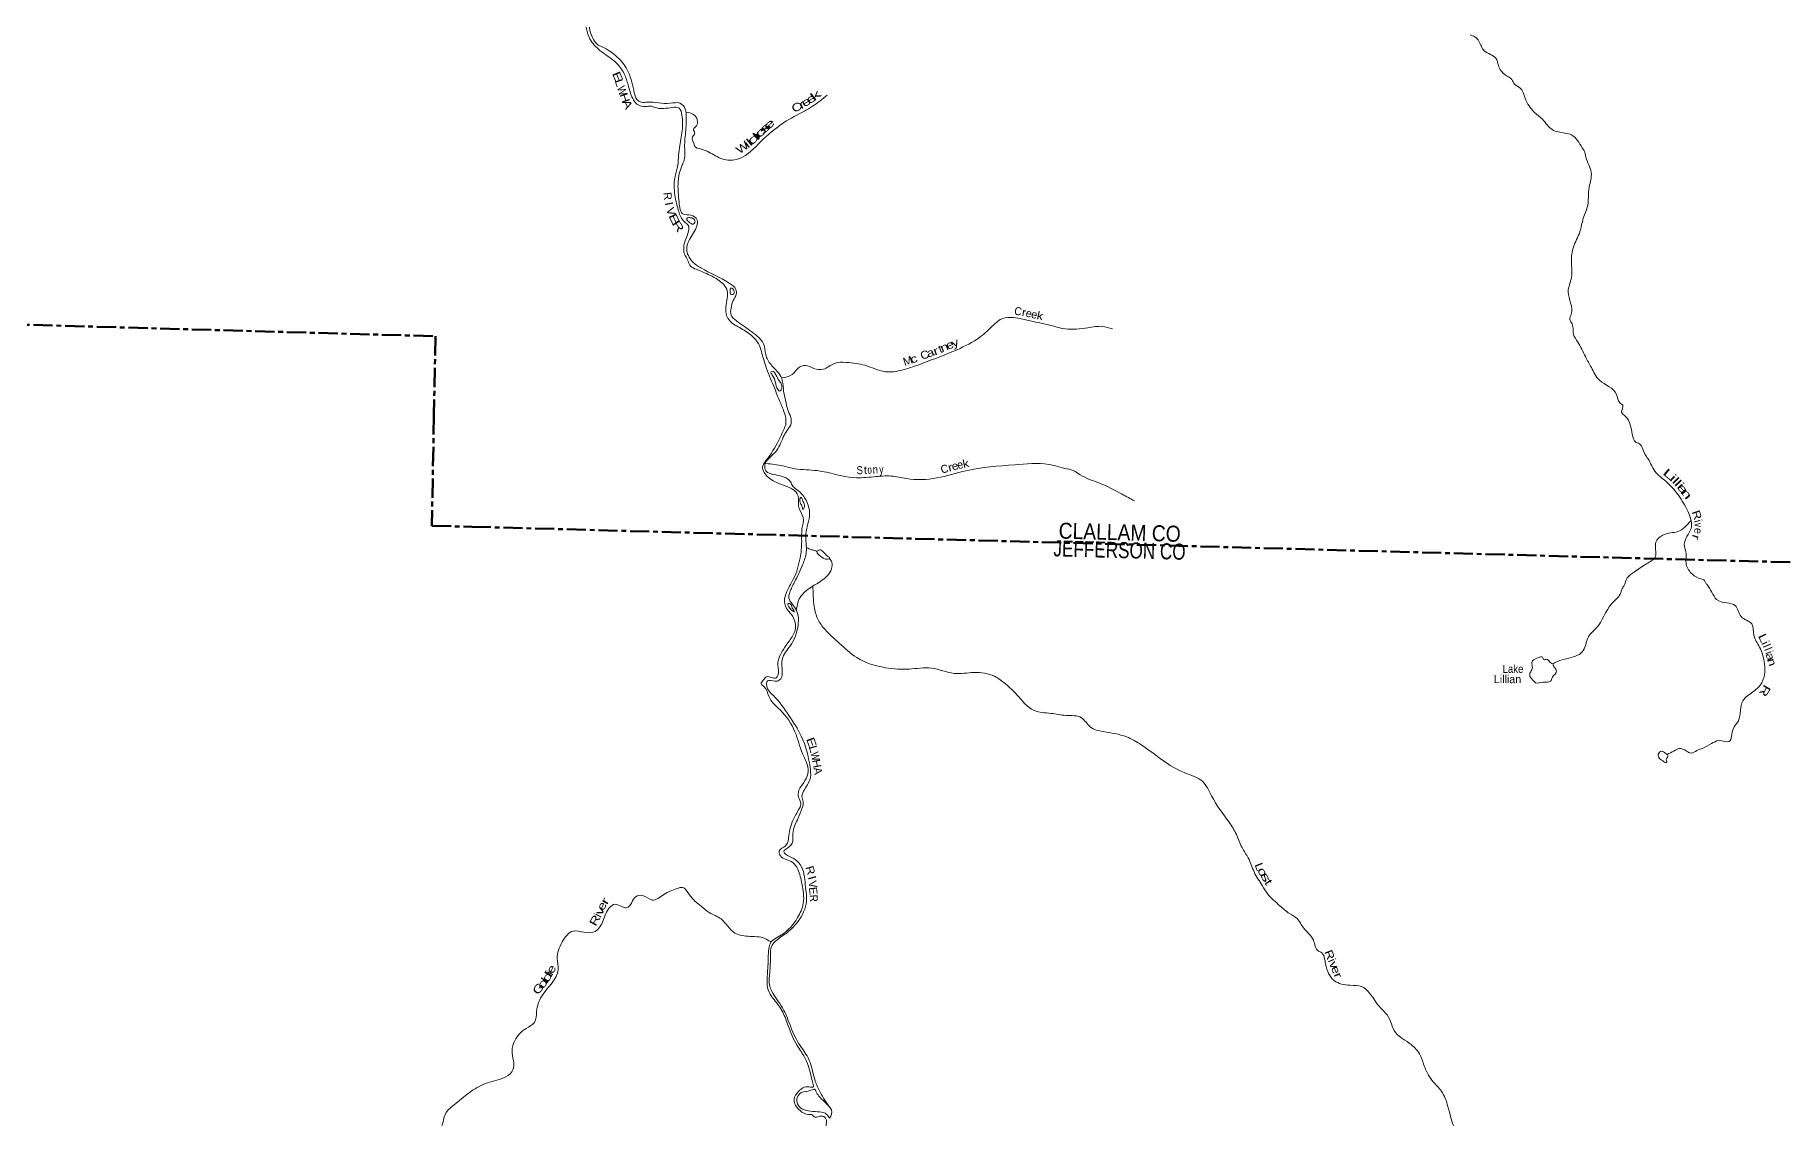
# Model space of a CAD drawing. Header units: feet. Extents: x -745759 to -493183, y 5472 to 195788.
# Drawn here: x -628705 to -585019, y 128614 to 155689 of the extents above; entities that cross this region are included whole.
import ezdxf
from ezdxf.enums import TextEntityAlignment as Align

# ---------------------------------------------------------------- set-up
doc = ezdxf.new("R2010")
doc.units = ezdxf.units.FT
doc.header["$LTSCALE"] = 80
doc.linetypes.add('LONG_DASH_SHORT_DASH', pattern=[9.9, 6, -1.2, 1.5, -1.2])
doc.layers.add('11', color=7, linetype='LONG_DASH_SHORT_DASH', lineweight=60)
doc.layers.add('39', color=7, linetype='Continuous', lineweight=13)
doc.layers.add('12', color=7, linetype='Continuous')
doc.layers.add('41', color=7, linetype='Continuous')

msp = doc.modelspace()

# ---------------------------------------------------------------- linework, layer by layer
at = {"layer": '11'}
for p, q in [((-617789.86, 143395.52), (-586907.74, 142560.9)), ((-586907.74, 142560.93), (-556015.42, 141800.08))]:
    msp.add_line(p, q, dxfattribs=at)
for points in [[(-648534.38, 148993.7), (-618695.88, 148157.83), (-618733.81, 146182.2)], [(-618733.81, 146182.2), (-618786.89, 143416.67), (-617789.86, 143395.53)]]:
    msp.add_lwpolyline(points, dxfattribs=at)
at = {"layer": '39'}
for points in [[(-617299.38, 161319.12), (-616852.31, 160534.65), (-616726, 160372.18), (-616273.84, 159955.96), (-616047.28, 159783.02), (-615795.79, 159631.5), (-615626.19, 159260.32), (-615616.45, 159063.99), (-615568.3, 158931.1), (-615431.94, 158716.58), (-615344.03, 158440.97), (-615171.98, 158021.21), (-615175.37, 157855.62), (-615274.65, 157598.11), (-615261.55, 157504.74), (-615153.87, 157339.63), (-614894.81, 156925.18), (-614809.84, 156621.37), (-614778.07, 156357.65), (-614795.55, 156131.88), (-614844.6, 155866.71), (-614771.7, 155625.93), (-614654.13, 155454.44), (-614531.05, 155389.89), (-614153.63, 155137.35), (-613877.05, 154764.77), (-613788.61, 154505.3), (-613726.52, 154242.64), (-613661.2, 154078.89), (-613548.4, 154008.6), (-613396.92, 154009.82), (-612830.5, 153979.58), (-612588.05, 153983.96), (-612451.54, 153836.12), (-612431.65, 153641.49), (-612436.92, 153356.73), (-612468.73, 152939.44), (-612483.08, 152562.02), (-612527.51, 152438.15), (-612594.36, 152246.29), (-612633.98, 151960.61), (-612608.16, 151515.22), (-612499.11, 151206.59), (-612318.03, 151186.66), (-612156.52, 151062.27), (-612165.5, 150911), (-612343.94, 150579.24), (-612416.47, 150337.04), (-612277.16, 150027.45), (-612062.37, 149864.99), (-611353.87, 149486.68), (-611187.56, 149323.74), (-611179.22, 149208.29), (-611253.02, 149051.01), (-611309.64, 148862.87), (-611305.43, 148682.89), (-611223.94, 148581.26), (-611020.86, 148431.3), (-610658.09, 148163.06), (-610497.01, 147963.92), (-610441.1, 147697.41), (-610309.97, 147446.68), (-610117.07, 147232.37), (-610028, 147053.72), (-609994.48, 146781.86), (-609931.56, 146482.8), (-609871.93, 146268.71), (-609808.82, 146098.97), (-609815.92, 145939.29)], [(-617302.64, 161124.31), (-617108.2, 160746.49), (-616959.21, 160547.73), (-616775.04, 160313.5), (-616589.18, 160069.1), (-616391.82, 159929.42), (-616049.59, 159712.36), (-615920.62, 159580.93), (-615750.83, 159339.07), (-615692.54, 159021.97), (-615598.08, 158822.93), (-615498.57, 158716.69), (-615441.02, 158500.65), (-615340.67, 158234.74), (-615229.01, 157944.23), (-615315.24, 157777.24), (-615373.05, 157552.76), (-615310.08, 157378.98), (-615188.17, 157154.82), (-615124.12, 157075.98), (-614968.01, 156786.06), (-614906.69, 156561.82), (-614943.93, 156225.54), (-614922.24, 155838.88), (-614835.48, 155589.57), (-614586.39, 155302.74), (-614186.48, 154996.94), (-613977.61, 154715.44), (-613881.69, 154437.55), (-613765.43, 154102.43), (-613660.99, 153961.68), (-613434.9, 153897.87), (-613303.4, 153905.79), (-613167.48, 153863.05), (-612777.32, 153876.84), (-612606.26, 153859.25), (-612535.42, 153679.16), (-612526.2, 153343.41), (-612588.4, 152923.06), (-612620.52, 152681.6), (-612640.87, 152429.65), (-612706.19, 152160.96), (-612719.78, 151745.11), (-612626.99, 151309.7), (-612502.24, 151049.07), (-612367.87, 150897.26), (-612369.61, 150782.13), (-612453.92, 150550.42), (-612476.57, 150227.82), (-612381.98, 150032.82), (-612319.38, 149909.58), (-612182.64, 149830.44), (-612023.25, 149764.72), (-611637.86, 149570.53), (-611402.7, 149290.21), (-611402.52, 149110.35), (-611418.78, 148674.38), (-611340.24, 148544.57), (-611057.79, 148351.64), (-610771.51, 148152.54), (-610623.95, 147972.02), (-610549.73, 147771.61), (-610442.33, 147412.52), (-610242.8, 146907.01), (-610112.09, 146581.53), (-609996.06, 146300.97), (-609939.67, 146111.24), (-609941.11, 145943.8)], [(-592838.85, 155688.56), (-592721.29, 155640.35), (-592619.76, 155534.04), (-592484.4, 155289.24), (-592193.49, 155108.17), (-592128.83, 154924.24), (-591974.58, 154701.06), (-591793.03, 154571.99), (-591726.06, 154458.71), (-591570.34, 154342.59), (-591446.31, 154059.76), (-591329.34, 153870.11), (-591230.36, 153747.72), (-591033.86, 153581.79), (-590787.94, 153321.33), (-590467.71, 153234.31), (-590303.63, 153188.65), (-590037.44, 152868.94), (-589970.8, 152745.56), (-589946.12, 152635.65), (-589811.08, 152257.49), (-589873.87, 151818.97), (-589898.31, 151441.87), (-590010.25, 151105.96), (-590098.31, 150759.18), (-590255.81, 150388.35), (-590307.9, 150030.32), (-590306.97, 149626.14), (-590387.23, 149271.03), (-590312.72, 148708.89), (-590349.35, 148576.69), (-590288.36, 148465.62), (-590252.49, 148203.79), (-590147.69, 148012.51), (-589955.7, 147646.68), (-589809.09, 147375.25), (-589605.44, 147057.54), (-589180.89, 146702.45), (-589096.85, 146493.65), (-589024.19, 146430.7), (-589051.99, 146259.83), (-588960.48, 146155.86), (-588836.16, 145943.75), (-588787.4, 145705.76), (-588686.96, 145504.51), (-588585.6, 145454.79), (-588539.83, 145372.5)], [(-612437.21, 153759.22), (-612216.52, 153675.02), (-612146.9, 153519.22), (-612195.56, 153389.43), (-612247.9, 153332.5), (-612216.91, 153230.47), (-612272.26, 153143.32), (-612241.49, 152972.59), (-612225.18, 152915.49), (-612054.15, 152835.25), (-611864.77, 152760.49), (-611513.08, 152585.57), (-611182.28, 152574.99), (-610620.29, 152965.22), (-610420.05, 153160.89), (-610270.6, 153285.45), (-609987, 153498.66), (-609472.76, 153787.36), (-609091.08, 154035.84), (-608904.39, 154187.49)], [(-612369.83, 151022.61), (-612416.86, 151066.55), (-612411.7, 151100.74), (-612320.2, 151120.04), (-612224.97, 151068.5), (-612210.94, 151003.39), (-612258.79, 150960.46), (-612304.85, 150972.04), (-612369.83, 151022.61)], [(-611233.79, 149268.64), (-611289.38, 149359.33), (-611323.74, 149358.41), (-611331.64, 149302.08), (-611322.24, 149218.93), (-611296.54, 149201.94), (-611237.39, 149220.26), (-611233.79, 149268.64)], [(-610048.74, 147116.89), (-609778.92, 147199.33), (-609632.31, 147360.35), (-609446.38, 147427.15), (-609240.79, 147353.9), (-609003.17, 147334.17), (-608723.82, 147478.82), (-608428.27, 147501.7), (-607958.11, 147430.09), (-607464.57, 147270.84), (-607016.87, 147315.13), (-606516.67, 147483.02), (-605661.58, 147821.45), (-605094.17, 148130.67), (-604744.8, 148440.8), (-604527.53, 148601.58), (-604254.23, 148623.15), (-603802.82, 148533.95), (-603375.75, 148441.49), (-602960.97, 148343.36), (-602390.76, 148367.56), (-602028.18, 148402.45), (-601775.74, 148341.84)], [(-610130.15, 147079.21), (-610213.95, 147233.45), (-610270.87, 147283.77), (-610305.75, 147266.7), (-610278.13, 147184.98), (-610199.22, 147004.63), (-610134.62, 146818.68), (-610089.29, 146784.9), (-610037.51, 146886.3), (-610066.42, 146990.28), (-610130.15, 147079.21)], [(-609941.11, 145943.8), (-610120.47, 145542.35), (-610429.79, 145057.23), (-610519.41, 144896.46), (-610372.42, 144623.62), (-610096.72, 144470.01), (-609817.78, 144356.67), (-609652.61, 144216.48), (-609620.28, 144086.34), (-609612.63, 143874.21), (-609507.28, 143624.83), (-609535.93, 143347.19), (-609543.64, 143028.56), (-609584.47, 142616.07), (-609745.51, 142098.23), (-609941.02, 141706.55), (-609968.32, 141473.27), (-609898.37, 141319.8), (-609768.26, 141154.43), (-609705.93, 140817.55), (-609851.4, 140545.45), (-610001.32, 140325.95), (-610140.22, 139938.62), (-610142.24, 139674.31), (-610184.27, 139619.07), (-610421.52, 139644.38), (-610502.76, 139560.05), (-610555.98, 139468.82), (-610481.55, 139395.94), (-610365.82, 139156.33), (-610083.75, 138814.85), (-609711.04, 138270.83), (-609520.14, 137718.17), (-609382.64, 137332.6), (-609434.11, 137100.05), (-609631.46, 136714.48), (-609591.8, 136559.91), (-609564.46, 136464.24), (-609627.77, 136306.71), (-609769.21, 136034.49), (-609864.75, 135680.16), (-609947.25, 135422.31), (-610104.72, 135285.78), (-610076.05, 135167.87), (-609768.35, 135005.22), (-609642.53, 134831.91), (-609536.59, 134469.49), (-609505.13, 133980.16), (-609645.07, 133625.15), (-610047.5, 133195.3), (-610334.71, 132971.87), (-610370.29, 132797.37), (-610393.8, 132291.53), (-610359.66, 131757.72), (-610234.02, 131578.35), (-610015.89, 131256.96), (-609880.88, 130921.92), (-609656.01, 130424.74), (-609469.26, 130132.54), (-609256.1, 129450.05), (-609249.58, 129399.4), (-609362.68, 129394.73), (-609620.31, 129281.41), (-609733.33, 129080.98), (-609584.51, 128802.03), (-609373.65, 128704.87), (-609279.24, 128691.93), (-609210.31, 128637.38), (-609050.11, 128664.85), (-608944.84, 128611.22), (-608939.82, 128378.99), (-608890.03, 127961.75), (-608767.18, 127822.84), (-608601.13, 127844.07), (-608531.82, 127801.62), (-608502.05, 127653.4), (-608613.01, 127454.93), (-608791.89, 127145.49), (-608732.31, 127048.85), (-608573.91, 126803.07), (-608360.25, 126615.85), (-608007.89, 126528.55), (-607931.29, 126328.46), (-607864.63, 125934.94), (-607912.12, 125766.85), (-608100.07, 125623.17), (-608413.92, 125319.82), (-608552.26, 125017.23), (-608607.64, 124788.83), (-608322.66, 124274.89), (-608246.96, 124247.2)], [(-609815.83, 145941.21), (-610002.65, 145635.67), (-610208.06, 145253.06), (-610465.91, 144931.18), (-610437.85, 144793.1), (-610192.86, 144690.87), (-609824.95, 144518.33), (-609761.7, 144409.47), (-609618.15, 144288.09), (-609435.61, 144056.56), (-609345.18, 143714.79), (-609438.98, 143219.14), (-609428.7, 142762.74), (-609516.71, 142456.62), (-609723.97, 142010.8), (-609842.69, 141756.06), (-609865.98, 141653.84), (-609688.22, 141331.64), (-609643.56, 140878.23), (-609824.86, 140423.56), (-610031.18, 140074.59), (-610105.5, 139556.15), (-610217.08, 139535.3), (-610396.44, 139540.7), (-610418.46, 139414.22), (-610250.2, 139177.07), (-609866, 138679.13), (-609553.01, 138161.13), (-609334.44, 137391.7), (-609326.32, 137129.1), (-609468.5, 136832.68), (-609536.57, 136651.08), (-609504.11, 136524.98), (-609530.96, 136372.41), (-609631.72, 136111.07), (-609758.83, 135779.89), (-609836.72, 135408.89), (-609988.33, 135266.13), (-609947.61, 135212.43), (-609743.23, 135101.34), (-609580.33, 134953.14), (-609452.75, 134440.73), (-609432.76, 133971.92), (-609525.65, 133704.29), (-609838.31, 133308.07), (-610105.42, 133108.44), (-610298.45, 132904.18), (-610323.29, 132684.96), (-610342.81, 132243.58), (-610340.94, 131908.51), (-610286.49, 131775.69), (-610026.49, 131372.31), (-609886.4, 131071.42), (-609612.27, 130469.84), (-609384.87, 130121.92), (-609202.95, 129539.26), (-609084.35, 129261.22), (-608828.13, 128866.03)], [(-588539.83, 145372.5), (-588469.27, 145208.34), (-588393.17, 145091.61), (-588189.89, 144746.44), (-587905.05, 144495.68), (-587599.41, 144133.3), (-587373.73, 143728.93), (-587318.73, 143349.89), (-587488.17, 142953.39), (-587447.61, 142762.46), (-587436.87, 142453.37), (-587284.98, 142208.63), (-587072.67, 142093.26), (-586977.22, 142048), (-586950.86, 141986.67), (-586923.21, 141956.33)], [(-610435.91, 144975.55), (-610012.52, 144915.5), (-609706.03, 144845.72), (-609158.84, 144796.95), (-608238.25, 144623.91), (-607743.45, 144643.31), (-607305.14, 144662.39), (-606927.86, 144598.56), (-606166.91, 144613.98), (-605433.17, 144795.7), (-604220.33, 144944.83), (-603368.82, 144953.48), (-602910.33, 144840.78), (-602756.32, 144797.8), (-602586.02, 144693.78), (-602098.17, 144485.34), (-601533.82, 144205.99), (-601226.25, 144039.31)], [(-609575.11, 143980.04), (-609585.89, 144089.34), (-609562.37, 144133.03), (-609510.97, 144032.6), (-609470.57, 143902.22), (-609513.22, 143826.82), (-609533.36, 143894.02), (-609575.11, 143980.04)], [(-587325.02, 143546.1), (-587651.89, 143273.15), (-587824.3, 143242.02), (-588038.12, 143175.8), (-588198.54, 143009.1), (-588209.49, 142650.2), (-588432.93, 142467.23), (-588733.5, 142268.42), (-588911.56, 142118.39), (-588998.57, 141911.12), (-589047.51, 141827.84), (-589072.14, 141747.85), (-589302.56, 141468.22), (-589690.32, 140858.32), (-589875.96, 140658.07), (-589971.05, 140384.45), (-590068.43, 140234.01), (-590252.64, 140146.72), (-590482.59, 140081), (-590710.89, 140003.11), (-590770.24, 139967.67)], [(-609421.8, 142878.7), (-609301.84, 142821.48), (-609217.75, 142800.78), (-609162, 142776.9)], [(-609681.3, 141305.52), (-609603.7, 141589.43), (-609341.21, 141862.04), (-608874.98, 142201.16), (-608786.38, 142394.25), (-608800.28, 142533.92), (-608853.31, 142601.15)], [(-609159.99, 142776.84), (-609096.22, 142817.3), (-609001.08, 142761.96), (-608889.41, 142653.66), (-608840.26, 142611.81), (-608899.63, 142583.33), (-609070.73, 142661.14), (-609154.93, 142744.4), (-609162, 142776.9)], [(-609261.95, 141923.99), (-609230.36, 141396.55), (-609141.02, 141085.08), (-608959.4, 140823.31), (-608604.59, 140485.69), (-608165.83, 140123.33), (-607445.31, 139871.56), (-606857.39, 139835.69), (-606297.86, 139861.21), (-605733.05, 139729.16), (-605236.11, 139752.53), (-604724.66, 139656.4), (-604448, 139468.45), (-604165.85, 139195.58), (-603734.05, 138803.16), (-603314.7, 138729.99), (-602935.03, 138678.19), (-602547.56, 138618.08), (-602330.62, 138389.55), (-602013.33, 138277.06), (-601424.39, 138142.27), (-601061.25, 137945.66), (-600532.29, 137564.45), (-599969.23, 137242.75), (-599529.88, 137031.74), (-599304.85, 136671.79), (-598861.21, 136006.57), (-598678.86, 135702.39), (-598539.63, 135373.28), (-598382.07, 135116.27), (-598237.42, 134766.81), (-598033.95, 134427.69), (-597891.27, 134211.49), (-597593.5, 133922), (-597349.39, 133724.94), (-597153.81, 133589.89), (-597003.2, 133369.41), (-596754.53, 133057.19), (-596627.57, 132788.99), (-596571.87, 132763.09), (-596449.93, 132462.75), (-596234.56, 132050.62), (-595838.79, 131931.74), (-595549.2, 131902.83), (-595352.47, 131739.49), (-595077.37, 131367.94), (-594913.32, 131191.46), (-594700.83, 130751.16), (-594310.6, 130450.82), (-594086.72, 130185.75), (-593972.89, 129883.64), (-593758.19, 129515.93), (-593553.35, 129287.76), (-593395.76, 128899.57), (-593317.53, 128620.73), (-593099.34, 128301.35), (-592964.25, 128299.3), (-592908.51, 128208.82), (-592817.53, 128149.58), (-592631.76, 127891.71), (-592407.01, 127654.88), (-592198.82, 127668.79), (-591622.39, 127322.47), (-591342.21, 127249.45), (-590955.54, 127163.13), (-590729.44, 126970.65), (-590539.34, 126656.15), (-590460.52, 126528.65), (-590451.4, 126364.91), (-590313.44, 126126.65), (-590015.49, 125776.61), (-589859.5, 125600.37), (-589749.13, 125383.12), (-589591.22, 125335.99), (-589399.1, 125285.8), (-589259.87, 125221.06), (-589124.51, 125095.9), (-589013.65, 124894.78), (-588797.37, 124777.27), (-588654.63, 124563.08), (-588526.82, 124520.89), (-588308.66, 124332.68), (-588050.27, 124074.65), (-587803.45, 123966.31), (-587546.03, 124006.99), (-587496.81, 123967.16), (-587397.37, 123879.12)], [(-586923.21, 141956.33), (-586797.63, 141756.45), (-586677.54, 141575.67), (-586425.69, 141490.16), (-586213.56, 141427.92), (-586067.92, 141149.62), (-585800.55, 140968.87), (-585745.86, 140684.96), (-585604.86, 140384.59), (-585489.62, 140028.43), (-585548.69, 139497.46), (-585758.61, 139275.19), (-586023.18, 139046.34), (-586135.85, 138547.08), (-586266.75, 138336.79), (-586363.98, 138030.78), (-586619.74, 138047.8), (-586807.39, 137974.21), (-587031.82, 137853.75)], [(-609802.28, 141427.91), (-609863.21, 141480.19), (-609886, 141460.7), (-609865.8, 141395.51), (-609772.08, 141293.8), (-609730.43, 141270.35), (-609743.31, 141311.1), (-609777.92, 141366.63), (-609802.28, 141427.91)], [(-590768.49, 139966.51), (-590867.34, 140032.05), (-590922.3, 140082.14), (-590989.23, 140070.03), (-591031.72, 140131.85), (-591134.81, 140124.86), (-591296.01, 139998.54), (-591283.64, 139875.07), (-591325.19, 139769.36), (-591349.82, 139689.37), (-591271.13, 139557.84), (-591204.4, 139497.31), (-591010.31, 139511.64), (-590830.15, 139532.45), (-590782.67, 139633.94), (-590677.17, 139786.16), (-590734.79, 139880.73), (-590761.35, 139936.02), (-590768.49, 139966.51)], [(-587912.62, 137704.93), (-587962.08, 137736.69), (-588053.43, 137783.85), (-588136.32, 137711.67), (-588105.44, 137599.75), (-588024.54, 137540.8), (-587938.99, 137501.9), (-587919.74, 137537.64), (-587936.71, 137576.5), (-587894.25, 137645.85), (-587910.34, 137706.1)], [(-587031.44, 137853.9), (-587173.46, 137799.72), (-587316.62, 137735.41), (-587427.94, 137789.22), (-587617.73, 137849.43), (-587748.68, 137788.79), (-587912.62, 137704.93)], [(-618187.48, 128975.63), (-617801.88, 129283.7), (-617398.03, 129495.54), (-616937.58, 129645.14), (-616758.79, 129819.37), (-616782.43, 130300.39), (-616716.42, 130546.63), (-616428.64, 130854.81), (-616220.3, 131005.94), (-616169.42, 131284.93), (-616045.3, 131650.51), (-615780.6, 131995.7), (-615629.38, 132324.14), (-615651.17, 132601.28), (-615529.55, 133017.38), (-615251, 133287.49), (-614979.61, 133257.11), (-614704.54, 133281.12), (-614502.52, 133555.55), (-614345.49, 133875.74), (-614211.85, 133958.49), (-614028.23, 133894.43), (-613917.94, 133872.95), (-613791, 134000.3), (-613687.7, 134146.53), (-613523.35, 134177.9), (-613280.8, 134061.62), (-612986.05, 134202.08), (-612660.75, 134351.71), (-612522.72, 134379.84), (-612350.79, 134197.07), (-612059, 133909.78), (-611852.07, 133750.16), (-611558.42, 133589.96), (-611218.15, 133238.65), (-610831.35, 133156.36), (-610609.91, 133141.61), (-610443.93, 133094.23), (-610336.89, 133032.48), (-610284.89, 133032.92)], [(-608828.13, 128866.03), (-609021.74, 129065.6), (-609188.54, 129284.54), (-609219.3, 129333.91), (-609310.85, 129308.41), (-609554.72, 129249.16), (-609653.26, 129127), (-609648.04, 128967.42), (-609322.82, 128784.06), (-608917.76, 128705.26), (-608843.89, 128614.23)], [(-618187.48, 128975.63), (-618447.28, 128717.19), (-618542.71, 128399.85), (-618717.22, 128184.54), (-619070.47, 128010.17), (-619118.86, 127873.7), (-619038.35, 127598.16), (-619144.06, 127402.02), (-619495.93, 127185.27), (-619694.23, 126996.53), (-619947.82, 126883.24), (-620176, 126852.29), (-620474.66, 126824.39), (-620558.1, 126904.29), (-620771.22, 126802.52), (-620995.43, 126767.48), (-621233.73, 126867.8), (-621374.32, 126764.96), (-621725.14, 126483.64), (-621981.98, 126422.86), (-622326.81, 126137.42), (-622433.12, 126036.09), (-622611.19, 125717.94), (-622749.06, 125661.46), (-623043.82, 125625.44), (-623165.13, 125463.81), (-623338.41, 125196.03), (-623699.69, 125023.8), (-624145.58, 124987.98), (-624257.57, 124910.94), (-624440.8, 124786.54), (-624745.54, 124756.71), (-625287.89, 124738.44), (-625530.27, 124701.65), (-625797.49, 124485.67), (-625959.42, 124437.61), (-626296.73, 124386.08), (-626558.17, 124287.02), (-627271.88, 123994.89), (-627530.26, 123831.24), (-627584.31, 123585.92), (-627682.44, 123357.38), (-627858.57, 123303.48), (-628022.22, 123140.45), (-628223.29, 122901.32), (-628415.65, 122839.59), (-628644.25, 122915.56), (-628697.63, 122849.77), (-628799.56, 122502.27), (-628773.38, 122231.56), (-628837.22, 122139.7), (-628845.11, 122016.76), (-628719.43, 121661.88), (-628782.83, 121061.64), (-628805.28, 120638.33), (-628808.69, 120410.42), (-628827.73, 119811.55), (-628962.01, 119591.62), (-629132.76, 119358.09), (-629129.32, 119049.39), (-629082.22, 118695.66), (-629064.82, 118511.83), (-628833.74, 118197.77), (-628725.14, 118048.91), (-628763.37, 117783.19), (-628688.57, 117529.92), (-628685.43, 117201.05), (-628765.49, 116968.21), (-628883.35, 116768.21), (-628914.58, 116431.77), (-628874.02, 116314.17), (-628798.26, 115990.28), (-628874.3, 115622.23), (-628924.99, 115332.47), (-628866.91, 114903.95), (-628781.89, 114660.62), (-628845.07, 114477.97), (-628832.16, 114263.94), (-628739.25, 114008.39), (-628751.81, 113707.99), (-628766.23, 113417.71), (-628728.27, 112991.49), (-628756.08, 112614.66), (-628899.67, 112445.29), (-628979.04, 112258.84), (-628917.17, 112084.44), (-628865.64, 111756.88), (-628865.14, 111656.01), (-628766.79, 111360.03), (-628842.85, 111125.12), (-628952.46, 111072.26)], [(-608843.89, 128614.23), (-608798.61, 128709.74), (-608796.08, 128797.86), (-608800.59, 128822.69), (-608828.13, 128866.03)]]:
    msp.add_spline(points, degree=3, dxfattribs=at)

# ---------------------------------------------------------------- texts
at = {"layer": '12'}
for s, width, p in [('CLALLAM CO', 0.9, (-603125.73, 143099.24)), ('JEFFERSON CO', 0.8, (-603257.29, 142657.08))]:
    msp.add_text(s, height=400, rotation=358.452, dxfattribs=dict(at, width=width)).set_placement(p)
at = {"layer": '41'}
for s, rotation, width, p in [('E', 292.822, 1.45, (-614235.38, 154607.63)), ('L', 289.061, 1.25, (-614190.8, 154460.81)), ('W', 289.026, 0.95, (-614124.14, 154261.9)), ('H', 289.106, 1.25, (-614059.02, 154082.91)), ('k', 36.762, 1.95, (-609137.34, 154101.17)), ('A', 292.878, 1.3, (-613987.1, 153914.2)), ('C', 29.116, 1.3, (-609621.06, 153796.33)), ('r', 29.116, 1.6, (-609495.76, 153863.12)), ('e', 31.152, 1.5, (-609382.32, 153931.95)), ('e', 33.205, 1.6, (-609259.63, 154012.7)), ('o', 43.828, 2, (-610499.28, 153193.12)), ('s', 43.341, 2.25, (-610398.95, 153289.39)), ('e', 42.279, 1.95, (-610293.93, 153381.72)), ('W', 36.236, 1.25, (-610969.04, 152793.73)), ('i', 38.275, 1.6, (-610852.62, 152877.46)), ('l', 39.243, 1.6, (-610788.38, 152926.55)), ('d', 41.444, 2.1, (-610690.71, 153012.54)), ('r', 44.847, 2.25, (-610575.61, 153118.03)), ('I', 281.322, 1.15, (-612955.64, 151451.39)), ('V', 286.228, 1.1, (-612906.7, 151249.47)), ('E', 295.584, 1.5, (-612819.11, 151048.46)), ('R', 304.334, 1.55, (-612710.47, 150851.75)), ('C', 349.192, 0.95, (-604153.7, 148685.4)), ('r', 349.192, 1.1, (-604005.21, 148657.06)), ('k', 347.82, 1.15, (-603607.88, 148573.72)), ('M', 17.675, 1.05, (-606862.17, 147450.03)), ('C', 19.434, 1.1, (-606437.92, 147599.92)), ('a', 20.975, 1.3, (-606295.07, 147653.48)), ('r', 20.975, 1.35, (-606157.5, 147697.72)), ('t', 20.975, 1.1, (-606044.96, 147746.77)), ('n', 22.21, 1.35, (-605942.75, 147793.06)), ('e', 22.21, 1.25, (-605803.97, 147850.56)), ('y', 22.21, 1.35, (-605675.39, 147903.88)), ('c', 19.434, 1.35, (-606711.3, 147499.18)), ('k', 11.691, 1.15, (-605423.81, 144878.04)), ('S', 2.076, 0.9, (-608090.53, 144709.32)), ('o', 2.415, 0.75, (-607841.78, 144719.24)), ('n', 2.53, 0.9, (-607700.93, 144725.27)), ('y', 2.53, 0.8, (-607548.26, 144731.32)), ('r', 16.048, 1.25, (-605804.72, 144786.1)), ('e', 16.048, 1.1, (-605687.36, 144820.85)), ('L', 319.923, 1.9, (-587936.19, 144632.62)), ('i', 318.709, 1.75, (-587831.71, 144542.31)), ('l', 315.822, 1.8, (-587770.68, 144476.57)), ('l', 312.822, 1.75, (-587714.45, 144417.53)), ('i', 311.822, 1.75, (-587651.8, 144351.33)), ('a', 308.482, 1.85, (-587598.06, 144276.03)), ('n', 308.482, 1.9, (-587512.22, 144159.54)), ('R', 288.725, 1.2, (-587264.77, 143656.67)), ('v', 272.353, 0.8, (-587229.19, 143435.65)), ('r', 252.331, 1.3, (-587287.06, 143159.21)), ('L', 295.356, 1.4, (-585604.08, 140572.6)), ('i', 294.938, 1.15, (-585551.54, 140453.58)), ('a', 289.834, 1.3, (-585430.22, 140117.72)), ('n', 287.114, 1.25, (-585389.26, 139980.51)), ('R', 238.961, 1.5, (-585554.3, 139345.86)), ('E', 289.738, 1.4, (-609392.29, 137973.33)), ('L', 285.764, 1.15, (-609343.4, 137812.71)), ('W', 282.87, 0.85, (-609300.44, 137634.88)), ('H', 281.145, 1.1, (-609265.33, 137454.78)), ('L', 291.879, 1.3, (-598194.91, 134861.28)), ('R', 285.967, 1.15, (-609421.41, 134778.98)), ('I', 285.138, 1.25, (-609377.6, 134594.77)), ('o', 300.258, 1.5, (-598113.28, 134717.94)), ('s', 300.258, 1.75, (-598033.64, 134585.57)), ('t', 301.668, 1.45, (-597959.87, 134457.87)), ('r', 60.329, 1.65, (-614373.48, 133994.24)), ('E', 276.772, 1.1, (-609353.38, 134281.55)), ('R', 274.03, 0.95, (-609342.98, 134099.95)), ('R', 61.074, 1.4, (-614624.63, 133508.33)), ('i', 63.821, 1.15, (-614553.78, 133639.89)), ('v', 63.34, 1.5, (-614498.58, 133753.17)), ('e', 63.689, 1.35, (-614451.5, 133870.65)), ('R', 290.632, 1.25, (-596442.98, 132660.52)), ('e', 63.875, 1.35, (-615713.44, 132294.08)), ('i', 291.975, 1.05, (-596383.28, 132520.82)), ('v', 291.743, 1.3, (-596336.73, 132407.19)), ('e', 291.743, 1.25, (-596286.63, 132282.72)), ('G', 53.615, 1.4, (-616043.11, 131794.21)), ('o', 51.633, 1.75, (-615945.42, 131912.73)), ('l', 55.197, 1.4, (-615880.7, 132000.65)), ('d', 59.277, 1.7, (-615822.07, 132091.03)), ('i', 62.5, 1.2, (-615760.78, 132197.53)), ('r', 292.884, 1.45, (-596226.31, 132145.5))]:
    msp.add_text(s, height=200, rotation=rotation, dxfattribs=dict(at, width=width)).set_placement(p, align=Align.CENTER)
for s, rotation, p in [('R', 276.698, (-612990.35, 151648.41)), ('e', 348.453, (-603885.3, 148634.2)), ('e', 347.82, (-603749.28, 148604.54)), ('t', 2.415, (-607947.99, 144714.76)), ('C', 14.061, (-605951.06, 144744.61)), ('e', 12.376, (-605563.53, 144849.9)), ('e', 259.446, (-587234.72, 143305.32)), ('i', 284.245, (-587237.22, 143515.86)), ('l', 292.938, (-585514.54, 140382.86)), ('l', 293.001, (-585479.66, 140300.81)), ('i', 291.001, (-585455.17, 140219.14)), ('A', 278.872, (-609235.34, 137275.53)), ('V', 280.111, (-609359.25, 134439.43))]:
    msp.add_text(s, height=200, rotation=rotation, dxfattribs=at).set_placement(p, align=Align.CENTER)
at = {"layer": '41', "width": 0.9}
msp.add_text('Lake', height=200, dxfattribs=at).set_placement((-592028.78, 139742.38))
at = {"layer": '41'}
msp.add_text('Lillian', height=200, dxfattribs=at).set_placement((-592245.33, 139485.11))

doc.saveas('drawing.dxf')
